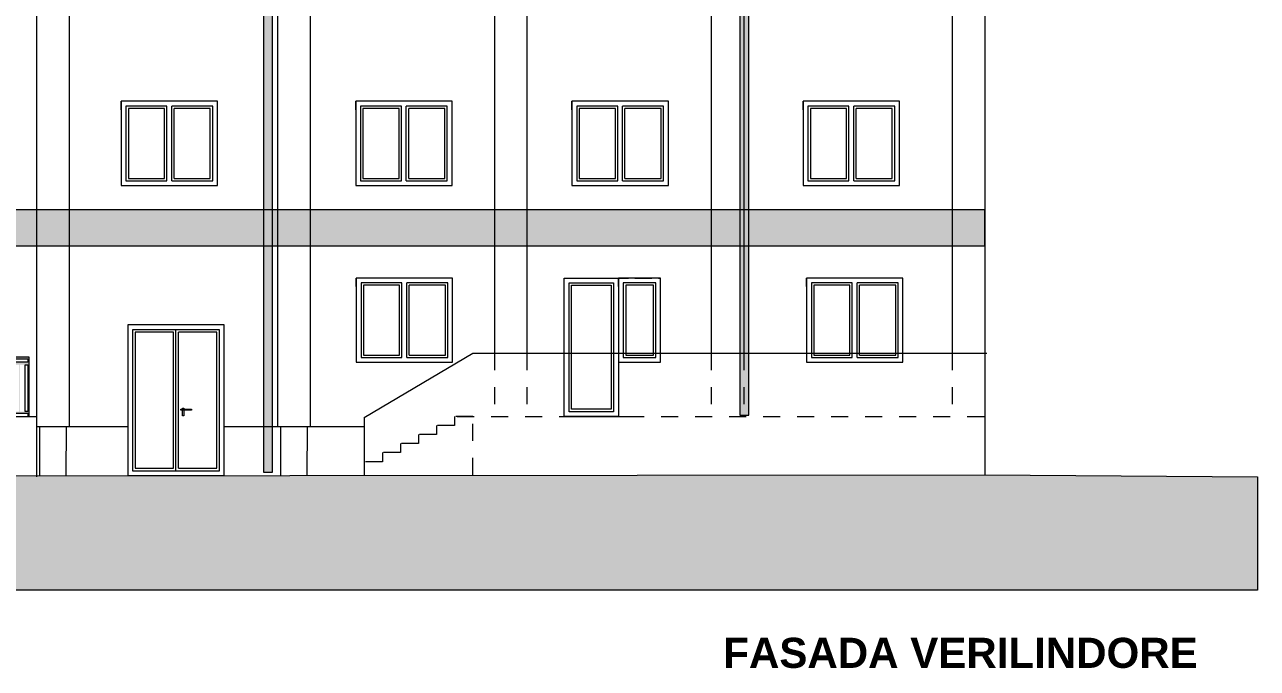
# Model space of a CAD drawing. Header units: millimetres. Extents: x 2791058 to 2855058, y -67651 to -18651.
# Drawn here: x 2811752 to 2821984, y -54179 to -48835 of the extents above; entities that cross this region are included whole.
import ezdxf

# ---------------------------------------------------------------- set-up
doc = ezdxf.new("R2010")
doc.units = ezdxf.units.MM
doc.header["$MEASUREMENT"] = 0
for name, pattern in [('Dashed', [282.222223, 141.111112, -141.111112]), ('Hidden Line', [195.611112, 141.111112, -54.5]), ('Long Dashed', [529.166651, 317.499995, -211.666656])]:
    doc.linetypes.add(name, pattern=pattern)
for name, color, linetype, lineweight in [('2D Drafting - General_Pen_No__1', 7, 'Continuous', 0), ('Annotation - Text_Pen_No__1', 7, 'Continuous', 0), ('Exterior walls_Pen_No__1', 7, 'Continuous', 0), ('Exterior walls_Pen_No__11', 171, 'Continuous', 0), ('Exterior walls_Pen_No__80', 3, 'Continuous', 0), ('Lines_Pen_No__11', 171, 'Continuous', 0), ('Lines_Pen_No__20', 1, 'Continuous', 0), ('Shell - Roof_Pen_No__11', 171, 'Continuous', 0), ('Shell - Roof_Pen_No__21', 7, 'Continuous', 0)]:
    doc.layers.add(name, color=color, linetype=linetype, lineweight=lineweight)
doc.layers.add('2D Drafting - General_Pen_No__61', color=7, linetype='Continuous', lineweight=0, true_color=0x6a6a6a)
doc.layers.add('Structural - Bearing_Pen_No__61', color=7, linetype='Continuous', lineweight=0, true_color=0x6a6a6a)
doc.layers.add('Exterior walls', color=7, linetype='Continuous')
doc.styles.add('GENERATED_STYLE_1', font='')
doc.styles.get('GENERATED_STYLE_1').set_extended_font_data('Arial', bold=True)

# ---------------------------------------------------------------- blocks, each defined once
blk = doc.blocks.new('Wall_6', base_point=(2817764, -44971))
at = {"layer": 'Exterior walls', "linetype": 'Continuous', "lineweight": 0}
blk.add_hatch(color=255, dxfattribs=at).paths.add_polyline_path([(2817689, -44971), (2817689, -52077), (2817764, -52077), (2817764, -44971)])
at = {"layer": 'Exterior walls_Pen_No__1', "color": 7, "linetype": 'Continuous', "lineweight": 0, "flags": 128}
for points in [[(2817689, -44971), (2817689, -52077)], [(2817764, -44971), (2817689, -44971)], [(2817764, -52077), (2817764, -44971)], [(2817689, -52077), (2817764, -52077)]]:
    blk.add_lwpolyline(points, dxfattribs=at)
blk = doc.blocks.new('Wall_15', base_point=(2813810, -44971))
at = {"layer": 'Exterior walls', "linetype": 'Continuous', "lineweight": 0}
blk.add_hatch(color=255, dxfattribs=at).paths.add_polyline_path([(2813735, -44971), (2813735, -52550), (2813810, -52550), (2813810, -44971)])
at = {"layer": 'Exterior walls_Pen_No__1', "color": 7, "linetype": 'Continuous', "lineweight": 0, "flags": 128}
for points in [[(2813735, -44971), (2813735, -52550)], [(2813810, -44971), (2813735, -44971)], [(2813810, -52550), (2813810, -44971)], [(2813735, -52550), (2813810, -52550)]]:
    blk.add_lwpolyline(points, dxfattribs=at)

msp = doc.modelspace()

# ---------------------------------------------------------------- hatches: boundary and pattern name
at = {"layer": '2D Drafting - General_Pen_No__61', "linetype": 'Continuous', "lineweight": 0, "true_color": 0x6a6a6a}
msp.add_hatch(color=251, dxfattribs=at).paths.add_polyline_path([(2802410, -52589), (2819721, -52571), (2821984, -52588), (2821984, -53530), (2802410, -53530)])
at = {"layer": 'Exterior walls_Pen_No__80', "linetype": 'Continuous', "lineweight": 0, "true_color": 0x7fff7f}
msp.add_hatch(color=91, dxfattribs=at).paths.add_polyline_path([(2804051, -50672), (2809601, -50672), (2819721, -50672), (2819721, -50371), (2819686, -50371), (2819686, -50372), (2804051, -50372)])
at = {"layer": 'Structural - Bearing_Pen_No__61', "linetype": 'Continuous', "lineweight": 0, "true_color": 0x6a6a6a}
h = msp.add_hatch(color=251, dxfattribs=at)
h.paths.add_polyline_path([(2811790, -51595), (2811778, -51595), (2811640, -51595), (2811640, -51608), (2811778, -51608), (2811778, -51638), (2811640, -51638), (2811640, -51658), (2811656, -51658), (2811656, -52047), (2811640, -52047), (2811640, -52059), (2811778, -52059), (2811778, -52088), (2811790, -52088)])
h.paths.add_polyline_path([(2811778, -51658), (2811778, -52047), (2811755, -52047), (2811755, -51658)], flags=0)
h.paths.add_polyline_path([(2811750, -51658), (2811750, -52047), (2811711, -52047), (2811711, -51658)], flags=0)
h.paths.add_polyline_path([(2811706, -51658), (2811706, -52047), (2811661, -52047), (2811661, -51658)], flags=0)

# ---------------------------------------------------------------- linework, layer by layer
at = {"layer": '2D Drafting - General_Pen_No__1', "color": 7, "linetype": 'Continuous', "lineweight": 0, "flags": 128}
msp.add_lwpolyline([(2802410, -52589), (2819721, -52571), (2821984, -52588), (2821984, -53530), (2802410, -53530)], close=True, dxfattribs=at)
at = {"layer": 'Exterior walls_Pen_No__1', "color": 7, "linetype": 'Continuous', "lineweight": 0, "flags": 128}
msp.add_lwpolyline([(2804051, -50672), (2809601, -50672), (2819721, -50672), (2819721, -50371), (2819686, -50371), (2819686, -50372), (2804051, -50372)], close=True, dxfattribs=at)
at = {"layer": 'Exterior walls_Pen_No__11', "color": 171, "linetype": 'Continuous', "lineweight": 0, "flags": 128}
for points in [[(2813049, -52028), (2813136, -52028), (2813136, -52036), (2813049, -52036)], [(2813063, -52020), (2813074, -52020), (2813074, -52081), (2813063, -52081)]]:
    msp.add_lwpolyline(points, close=True, dxfattribs=at)
at = {"layer": 'Lines_Pen_No__11', "color": 171, "linetype": 'Continuous', "lineweight": 0}
for p, q in [((2812988, -52518), (2812988, -51388)), ((2813008, -52538), (2813008, -51368)), ((2813028, -52518), (2813028, -51388))]:
    msp.add_line(p, q, dxfattribs=at)
msp.add_lwpolyline([(2812648, -52538), (2813368, -52538), (2813368, -51368), (2812648, -51368)], close=True, dxfattribs=at)
for points in [[(2812988, -51388), (2812668, -51388), (2812668, -52518), (2812988, -52518)], [(2813028, -52518), (2813348, -52518), (2813348, -51388), (2813028, -51388)]]:
    msp.add_lwpolyline(points, dxfattribs=at)
at = {"layer": 'Lines_Pen_No__20', "color": 1, "linetype": 'Hidden Line', "lineweight": 0}
for p, q in [((2813353, -49471), (2812553, -49471)), ((2812553, -49541), (2812553, -49471)), ((2813353, -49541), (2813353, -49471)), ((2815300, -49471), (2814500, -49471)), ((2814500, -49541), (2814500, -49471)), ((2815300, -49541), (2815300, -49471)), ((2817095, -49471), (2816295, -49471)), ((2816295, -49541), (2816295, -49471)), ((2817095, -49541), (2817095, -49471)), ((2819014, -49471), (2818214, -49471)), ((2818214, -49541), (2818214, -49471)), ((2819014, -49541), (2819014, -49471)), ((2815304, -50938), (2814504, -50938)), ((2814504, -51008), (2814504, -50938)), ((2815304, -51008), (2815304, -50938)), ((2816231, -51008), (2816231, -50938)), ((2816231, -50938), (2817031, -50938)), ((2816681, -51008), (2816681, -50938)), ((2817031, -51008), (2817031, -50938)), ((2817031, -51008), (2817031, -50938)), ((2819042, -50938), (2818242, -50938)), ((2818242, -51008), (2818242, -50938)), ((2819042, -51008), (2819042, -50938))]:
    msp.add_line(p, q, dxfattribs=at)
at = {"layer": 'Lines_Pen_No__20', "color": 1, "linetype": 'Continuous', "lineweight": 0}
for p, q in [((2812933, -50131), (2812933, -49511)), ((2812973, -50131), (2812973, -49511)), ((2814880, -50131), (2814880, -49511)), ((2814920, -50131), (2814920, -49511)), ((2816675, -50131), (2816675, -49511)), ((2816715, -50131), (2816715, -49511)), ((2818594, -50131), (2818594, -49511)), ((2818634, -50131), (2818634, -49511)), ((2812913, -50111), (2812913, -49531)), ((2812993, -50111), (2812993, -49531)), ((2814860, -50111), (2814860, -49531)), ((2814940, -50111), (2814940, -49531)), ((2816655, -50111), (2816655, -49531)), ((2816735, -50111), (2816735, -49531)), ((2818574, -50111), (2818574, -49531)), ((2818654, -50111), (2818654, -49531)), ((2814864, -51578), (2814864, -50998)), ((2814884, -51598), (2814884, -50978)), ((2814924, -51598), (2814924, -50978)), ((2814944, -51578), (2814944, -50998)), ((2818602, -51578), (2818602, -50998)), ((2818622, -51598), (2818622, -50978)), ((2818662, -51598), (2818662, -50978)), ((2818682, -51578), (2818682, -50998))]:
    msp.add_line(p, q, dxfattribs=at)
for points in [[(2812553, -50171), (2813353, -50171), (2813353, -49471), (2812553, -49471)], [(2814500, -50171), (2815300, -50171), (2815300, -49471), (2814500, -49471)], [(2816295, -50171), (2817095, -50171), (2817095, -49471), (2816295, -49471)], [(2818214, -50171), (2819014, -50171), (2819014, -49471), (2818214, -49471)], [(2814504, -51638), (2815304, -51638), (2815304, -50938), (2814504, -50938)], [(2816681, -52088), (2816231, -52088), (2816231, -50938), (2816681, -50938)], [(2817031, -50938), (2816681, -50938), (2816681, -51638), (2817031, -51638)], [(2818242, -51638), (2819042, -51638), (2819042, -50938), (2818242, -50938)], [(2816641, -52048), (2816271, -52048), (2816271, -50978), (2816641, -50978)], [(2816621, -52028), (2816291, -52028), (2816291, -50998), (2816621, -50998)], [(2816991, -50978), (2816721, -50978), (2816721, -51598), (2816991, -51598)], [(2816971, -50998), (2816741, -50998), (2816741, -51578), (2816971, -51578)]]:
    msp.add_lwpolyline(points, close=True, dxfattribs=at)
for points in [[(2812933, -49511), (2812593, -49511), (2812593, -50131), (2812933, -50131)], [(2812973, -50131), (2813313, -50131), (2813313, -49511), (2812973, -49511)], [(2814880, -49511), (2814540, -49511), (2814540, -50131), (2814880, -50131)], [(2814920, -50131), (2815260, -50131), (2815260, -49511), (2814920, -49511)], [(2816675, -49511), (2816335, -49511), (2816335, -50131), (2816675, -50131)], [(2816715, -50131), (2817055, -50131), (2817055, -49511), (2816715, -49511)], [(2818594, -49511), (2818254, -49511), (2818254, -50131), (2818594, -50131)], [(2818634, -50131), (2818974, -50131), (2818974, -49511), (2818634, -49511)], [(2812913, -49531), (2812613, -49531), (2812613, -50111), (2812913, -50111)], [(2812993, -50111), (2813293, -50111), (2813293, -49531), (2812993, -49531)], [(2814860, -49531), (2814560, -49531), (2814560, -50111), (2814860, -50111)], [(2814940, -50111), (2815240, -50111), (2815240, -49531), (2814940, -49531)], [(2816655, -49531), (2816355, -49531), (2816355, -50111), (2816655, -50111)], [(2816735, -50111), (2817035, -50111), (2817035, -49531), (2816735, -49531)], [(2818574, -49531), (2818274, -49531), (2818274, -50111), (2818574, -50111)], [(2818654, -50111), (2818954, -50111), (2818954, -49531), (2818654, -49531)], [(2814884, -50978), (2814544, -50978), (2814544, -51598), (2814884, -51598)], [(2814864, -50998), (2814564, -50998), (2814564, -51578), (2814864, -51578)], [(2814924, -51598), (2815264, -51598), (2815264, -50978), (2814924, -50978)], [(2814944, -51578), (2815244, -51578), (2815244, -50998), (2814944, -50998)], [(2818622, -50978), (2818282, -50978), (2818282, -51598), (2818622, -51598)], [(2818602, -50998), (2818302, -50998), (2818302, -51578), (2818602, -51578)], [(2818662, -51598), (2819002, -51598), (2819002, -50978), (2818662, -50978)], [(2818682, -51578), (2818982, -51578), (2818982, -50998), (2818682, -50998)]]:
    msp.add_lwpolyline(points, dxfattribs=at)
at = {"layer": 'Shell - Roof_Pen_No__11', "color": 171, "linetype": 'Continuous', "lineweight": 0}
for p, q in [((2813408, -51328), (2812608, -51328)), ((2812608, -51328), (2812608, -52578)), ((2813408, -52578), (2813408, -51328)), ((2812608, -52578), (2813408, -52578))]:
    msp.add_line(p, q, dxfattribs=at)
at = {"layer": 'Shell - Roof_Pen_No__21', "color": 7, "linetype": 'Continuous', "lineweight": 0}
for p, q in [((2811851, -44971), (2811851, -52588)), ((2811851, -44971), (2811851, -52588)), ((2812121, -44971), (2812121, -52171)), ((2813851, -44971), (2813851, -52171)), ((2814121, -44971), (2814121, -52171)), ((2815651, -44971), (2815651, -51563)), ((2815921, -44971), (2815921, -51563)), ((2817451, -44971), (2817451, -51563)), ((2817721, -44971), (2817721, -51563)), ((2819451, -44971), (2819451, -51563)), ((2819721, -44971), (2819721, -52571)), ((2813353, -49471), (2812553, -49471)), ((2812553, -49471), (2812553, -50171)), ((2813353, -50171), (2813353, -49471)), ((2815300, -49471), (2814500, -49471)), ((2814500, -49471), (2814500, -50171)), ((2815300, -50171), (2815300, -49471)), ((2817095, -49471), (2816295, -49471)), ((2816295, -49471), (2816295, -50171)), ((2817095, -50171), (2817095, -49471)), ((2819014, -49471), (2818214, -49471)), ((2818214, -49471), (2818214, -50171)), ((2819014, -50171), (2819014, -49471)), ((2812553, -50171), (2813353, -50171)), ((2814500, -50171), (2815300, -50171)), ((2816295, -50171), (2817095, -50171)), ((2818214, -50171), (2819014, -50171)), ((2815304, -50938), (2814504, -50938)), ((2814504, -50938), (2814504, -51638)), ((2815304, -51638), (2815304, -50938)), ((2819042, -50938), (2818242, -50938)), ((2818242, -50938), (2818242, -51638)), ((2819042, -51638), (2819042, -50938)), ((2814571, -52095), (2815471, -51563)), ((2815471, -51563), (2819738, -51563)), ((2814504, -51638), (2815304, -51638)), ((2818242, -51638), (2819042, -51638)), ((2804051, -52088), (2811851, -52088)), ((2811851, -52171), (2812608, -52171)), ((2811876, -52171), (2811876, -52577)), ((2812096, -52171), (2812095, -52577)), ((2813408, -52171), (2814571, -52171)), ((2813876, -52171), (2813876, -52577)), ((2814096, -52171), (2814095, -52577)), ((2814571, -52095), (2814571, -52463)), ((2816303, -52088), (2816803, -52088)), ((2814571, -52463), (2814571, -52579))]:
    msp.add_line(p, q, dxfattribs=at)
at = {"layer": 'Shell - Roof_Pen_No__21', "color": 7, "linetype": 'Dashed', "lineweight": 0}
for p, q in [((2815651, -51563), (2815651, -52088)), ((2815921, -51563), (2815921, -52088)), ((2817451, -51563), (2817451, -52088)), ((2817721, -51563), (2817721, -52088)), ((2819451, -51563), (2819451, -52088)), ((2815321, -52163), (2815171, -52163)), ((2815171, -52163), (2815171, -52238)), ((2815471, -52088), (2815321, -52088)), ((2815321, -52088), (2815321, -52163)), ((2815342, -52088), (2819721, -52088)), ((2815471, -52572), (2815471, -52088)), ((2815171, -52238), (2815021, -52238)), ((2815021, -52238), (2815021, -52313)), ((2815021, -52313), (2814871, -52313)), ((2814871, -52313), (2814871, -52388)), ((2814721, -52463), (2814571, -52463)), ((2814871, -52388), (2814721, -52388))]:
    msp.add_line(p, q, dxfattribs=at)
at = {"layer": 'Shell - Roof_Pen_No__21', "color": 7, "linetype": 'Long Dashed', "lineweight": 0}
msp.add_line((2814721, -52388), (2814721, -52463), dxfattribs=at)
at = {"layer": 'Structural - Bearing_Pen_No__61', "color": 251, "linetype": 'Continuous', "lineweight": 0, "true_color": 0x6a6a6a, "flags": 128}
for points in [[(2811790, -51595), (2811778, -51595), (2811640, -51595), (2811640, -51608), (2811778, -51608), (2811778, -51638), (2811640, -51638), (2811640, -51658), (2811656, -51658), (2811656, -52047), (2811640, -52047), (2811640, -52059), (2811778, -52059), (2811778, -52088), (2811790, -52088)], [(2811778, -51658), (2811778, -52047), (2811755, -52047), (2811755, -51658)]]:
    msp.add_lwpolyline(points, close=True, dxfattribs=at)

# ---------------------------------------------------------------- block references
at = {"layer": 'Exterior walls', "color": 7, "lineweight": 0}
for name, p in [('Wall_15', (2813810, -44971)), ('Wall_6', (2817764, -44971))]:
    msp.add_blockref(name, p, dxfattribs=at)

# ---------------------------------------------------------------- texts
at = {"layer": 'Annotation - Text_Pen_No__1', "color": 7, "linetype": 'Continuous', "lineweight": 0, "insert": (2819520, -53925), "char_height": 250, "attachment_point": 2, "style": 'GENERATED_STYLE_1'}
msp.add_mtext('\\A1;{\\pqc;\\fArial|b1|i0|c0|p34;FASADA \\fArial|b1|i0|c0|p34;VERILINDORE}', dxfattribs=at)

doc.saveas('drawing.dxf')
